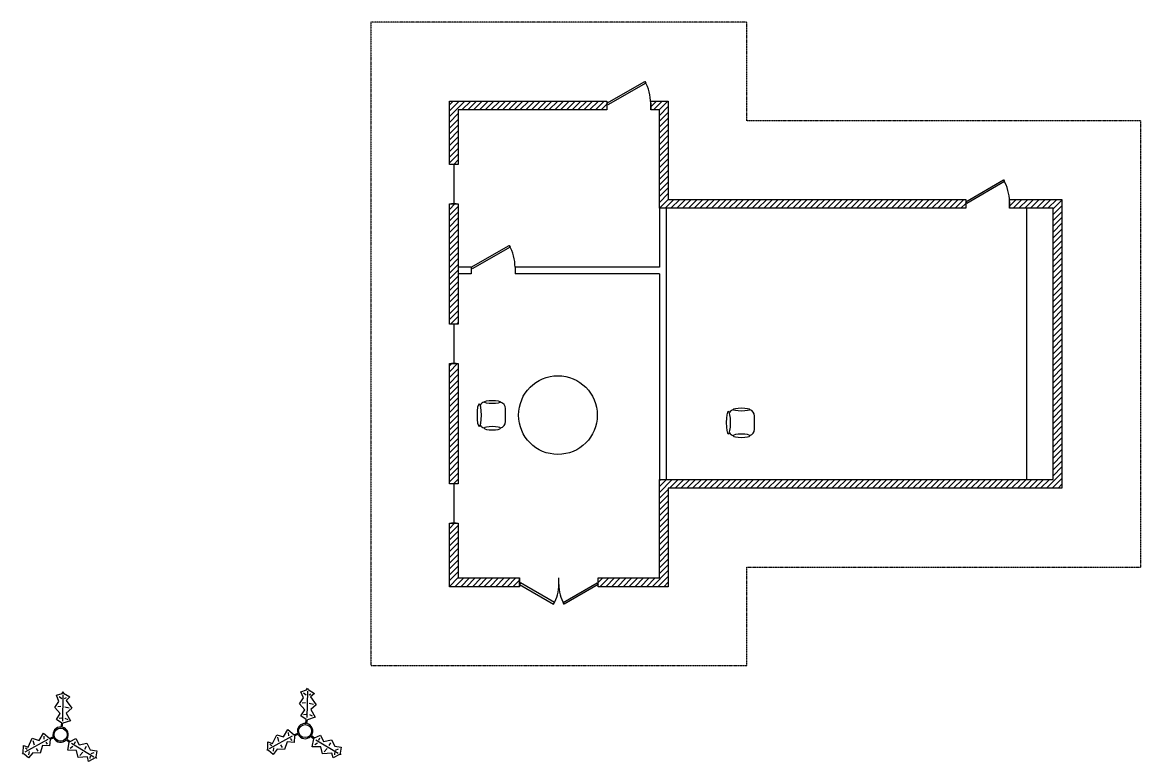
# Model space of a CAD drawing. Header units: inches. Extents: x -354 to 668, y -463 to 213.
import ezdxf

# ---------------------------------------------------------------- set-up
doc = ezdxf.new("R2010")
doc.units = ezdxf.units.IN
doc.header["$MEASUREMENT"] = 0
doc.linetypes.add('HIDDEN', pattern=[0.375, 0.25, -0.125])
for name, color, linetype in [('Chair', 6, 'Continuous'), ('Door', 2, 'Continuous'), ('Footing', 8, 'HIDDEN'), ('Plant', 1, 'Continuous'), ('Wall-Exterior', 7, 'Continuous'), ('Wall-Hatch', 8, 'Continuous'), ('Wall-Interior', 5, 'Continuous'), ('Window', 30, 'Continuous')]:
    doc.layers.add(name, color=color, linetype=linetype)

# ---------------------------------------------------------------- blocks, each defined once
blk = doc.blocks.new('*U6')
for p, q in [((0, 0), (0, -6)), ((40, 0), (40, -6))]:
    blk.add_line(p, q)
blk.add_lwpolyline([(0, 0), (34.6, 20), (35.5, 18.5), (0.9, -1.5)], close=True)
blk.add_arc((0, 0), 40, 0, 30)
blk = doc.blocks.new('*U8')
for p, q in [((0, 0), (0, -6)), ((36, 0), (36, -6))]:
    blk.add_line(p, q)
blk.add_lwpolyline([(0, 0), (31.2, 18), (32.1, 16.5), (0.9, -1.5)], close=True)
blk.add_arc((0, 0), 36, 0, 30)
blk = doc.blocks.new('*U7')
for p, q in [((0, 0), (0, 6)), ((36, 0), (36, 6))]:
    blk.add_line(p, q)
blk.add_lwpolyline([(0, 0), (31.2, -18), (32.1, -16.5), (0.9, 1.5)], close=True)
blk.add_arc((0, 0), 36, 330, 0)
blk = doc.blocks.new('Window - Imperial')
for p, q in [((0, 4), (0, 0)), ((0, 2), (36, 2)), ((36, 4), (36, 0))]:
    blk.add_line(p, q)
blk = doc.blocks.new('CHAIR')
at = {"layer": 'Chair'}
for points in [[(-7.5, 11.8, 0.340834), (-12, 6), (-12, -6, 0.340834), (-7.5, -11.8)], [(11.1, 9.2, 0.191021), (7.5, 11.8)], [(7.5, -11.8, 0.191021), (11.1, -9.2, 0.191021)]]:
    blk.add_lwpolyline(points, format="xyb", dxfattribs=at)
at = {"layer": 'Chair', "extrusion": (0, 0, -1)}
for centre, major_axis in [((0, 12), (7.59, 0)), ((12, 0), (0, 10.3))]:
    blk.add_ellipse(centre, major_axis=major_axis, ratio=0.193794, dxfattribs=at)
at = {"layer": 'Chair'}
blk.add_ellipse((0, -12), major_axis=(7.59, 0), ratio=0.193794, dxfattribs=at)
blk = doc.blocks.new('Plant')
for p, q in [((1.1, 32.8), (-1.3, 34.6)), ((1.9, 12.4), (2.4, 36.4)), ((3.6, 33.1), (5.4, 34)), ((0.3, 25.7), (-2.6, 25.6)), ((3.7, 25.6), (7.7, 24.5)), ((1, 15.1), (-1.4, 14.9)), ((3.9, 15.1), (6.5, 13.9)), ((-11.7, -4.5), (-32.7, -16.1)), ((-24, -9.6), (-25, -5.6)), ((-15, -4.2), (-15.2, -1.3)), ((-13.5, -6.7), (-12.2, -8.7)), ((9.8, -7.9), (30.3, -20.2)), ((12.6, -8.4), (13.6, -6.3)), ((-30.5, -13.5), (-32.2, -12.3)), ((-28.9, -15.4), (-29.3, -18.4)), ((-22.4, -12.6), (-20.9, -15)), ((11.2, -10.9), (8.8, -12.5)), ((20.3, -16), (17.4, -18.9)), ((22.1, -13.1), (23.5, -10.6)), ((26.9, -19.7), (26.8, -21.7)), ((27.8, -17.3), (30.6, -16.2))]:
    blk.add_line(p, q)
for points in [[(1.1, 10.5), (-3.9, 13.9), (-0.3, 19.3), (-5.2, 24.8), (-1.6, 30.4), (-3.8, 36), (1.3, 37.8), (2.3, 39.1), (2.7, 38), (8.5, 34.5), (5.1, 31.4), (10.1, 24.1), (5.2, 19.7), (9.1, 12.8), (2.1, 10.4)], [(0.6, 7), (1.1, 10.5)], [(1.5, 6.8), (2.1, 10.4)], [(-9.7, -4.3), (-10.1, -10.3), (-16.5, -9.9), (-18.8, -16.9), (-25.5, -16.6), (-29.3, -21.3), (-33.4, -17.8), (-35, -17.5), (-34.2, -16.6), (-34.1, -9.9), (-29.7, -11.3), (-25.9, -3.3), (-19.7, -5.3), (-15.7, 1.5), (-10, -3.4)], [(-6.7, -2.1), (-10, -3.4)], [(-6.3, -3), (-9.7, -4.3)], [(5.1, -4.8), (7.9, -7)], [(5.8, -4), (8.6, -6.2)], [(8.6, -6.2), (14, -3.6), (16.9, -9.4), (24, -7.9), (27.1, -13.8), (33.1, -14.8), (32.1, -20.1), (32.7, -21.5), (31.5, -21.3), (25.6, -24.6), (24.6, -20.1), (15.9, -20.8), (14.4, -14.4), (6.6, -14.3), (7.9, -7)]]:
    blk.add_lwpolyline(points)
blk.add_circle((0, 0), 6)
for start, end in [(85.4445, 197.2524), (325.4445, 77.2524), (205.4445, 317.2524)]:
    blk.add_arc((0, 0), 7, start, end)

msp = doc.modelspace()

# ---------------------------------------------------------------- hatches: boundary and pattern name
at = {"layer": 'Wall-Hatch'}
h = msp.add_hatch(dxfattribs=at)
h.set_pattern_fill('ANSI31', color=256, scale=30, style=0)
h.paths.add_polyline_path([(180.4, 138.7), (180.4, 140.7), (36.4, 140.7), (36.4, 82.7), (44.4, 82.7), (44.4, 132.7), (180.4, 132.7)])
h = msp.add_hatch(dxfattribs=at)
h.set_pattern_fill('ANSI31', color=256, scale=30, style=0)
h.paths.add_polyline_path([(508.4, 50.7), (508.4, 42.7), (228.4, 42.7), (228.4, 132.7), (220.4, 132.7), (220.4, 140.7), (236.4, 140.7), (236.4, 50.7)])
h = msp.add_hatch(dxfattribs=at)
h.set_pattern_fill('ANSI31', color=256, scale=30, style=0)
h.paths.add_polyline_path([(36.4, -63.3), (36.4, 46.7), (44.4, 46.7), (44.4, -63.3)])
h = msp.add_hatch(dxfattribs=at)
h.set_pattern_fill('ANSI31', color=256, scale=30, style=0)
h.paths.add_polyline_path([(236.4, -303.3), (172.4, -303.3), (172.4, -295.3), (228.4, -295.3), (228.4, -205.3), (588.4, -205.3), (588.4, 42.7), (548.4, 42.7), (548.4, 50.7), (596.4, 50.7), (596.4, -213.3), (236.4, -213.3)])
h = msp.add_hatch(dxfattribs=at)
h.set_pattern_fill('ANSI31', color=256, scale=30, style=0)
h.paths.add_polyline_path([(44.4, -209.3), (36.4, -209.3), (36.4, -99.3), (44.4, -99.3)])
h = msp.add_hatch(dxfattribs=at)
h.set_pattern_fill('ANSI31', color=256, scale=30, style=0)
h.paths.add_polyline_path([(44.4, -245.3), (44.4, -295.3), (100.4, -295.3), (100.4, -303.3), (36.4, -303.3), (36.4, -245.3)])

# ---------------------------------------------------------------- linework, layer by layer
at = {"layer": 'Chair'}
msp.add_circle((135.6, -146.4), 36, dxfattribs=at)
at = {"layer": 'Footing'}
msp.add_lwpolyline([(-35.6, -375.3), (308.4, -375.3), (308.4, -285.3), (668.4, -285.3), (668.4, 122.7), (308.4, 122.7), (308.4, 212.7), (-35.6, 212.7), (-35.6, -375.3)], dxfattribs=at)
at = {"layer": 'Wall-Exterior'}
for points in [[(36.4, 82.7), (36.4, 140.7), (180.4, 140.7), (180.4, 132.7), (44.4, 132.7), (44.4, 82.7)], [(508.4, 50.7), (508.4, 42.7), (228.4, 42.7), (228.4, 132.7), (220.4, 132.7), (220.4, 140.7), (236.4, 140.7), (236.4, 50.7)], [(36.4, -63.3), (36.4, 46.7), (44.4, 46.7), (44.4, -63.3)], [(236.4, -303.3), (172.4, -303.3), (172.4, -295.3), (228.4, -295.3), (228.4, -205.3), (588.4, -205.3), (588.4, 42.7), (548.4, 42.7), (548.4, 50.7), (596.4, 50.7), (596.4, -213.3), (236.4, -213.3)], [(44.4, -209.3), (36.4, -209.3), (36.4, -99.3), (44.4, -99.3)], [(44.4, -245.3), (44.4, -295.3), (100.4, -295.3), (100.4, -303.3), (36.4, -303.3), (36.4, -245.3)]]:
    msp.add_lwpolyline(points, close=True, dxfattribs=at)
at = {"layer": 'Wall-Interior'}
for p, q in [((228.4, 42.7), (228.4, -11.3)), ((234.4, 42.7), (234.4, -205.3)), ((564.4, -205.3), (564.4, 42.7)), ((56.4, -11.3), (44.4, -11.3)), ((56.4, -17.3), (44.4, -17.3)), ((56.4, -11.3), (56.4, -17.3)), ((96.4, -11.3), (96.4, -17.3)), ((228.4, -11.3), (96.4, -11.3)), ((228.4, -17.3), (96.4, -17.3)), ((228.4, -17.3), (228.4, -205.3))]:
    msp.add_line(p, q, dxfattribs=at)

# ---------------------------------------------------------------- block references
at = {"layer": 'Chair', "rotation": 180}
for p in [(75.6, -146.4), (303.4, -153.3)]:
    msp.add_blockref('CHAIR', p, dxfattribs=at)
at = {"layer": 'Door'}
for name, p in [('*U6', (180.4, 138.7)), ('*U6', (508.4, 48.7)), ('*U6', (56.4, -11.3)), ('*U7', (100.4, -301.3))]:
    msp.add_blockref(name, p, dxfattribs=at)
at = {"layer": 'Door', "rotation": 180}
msp.add_blockref('*U8', (172.4, -301.3), dxfattribs=at)
at = {"layer": 'Plant'}
for p in [(-95.6, -435.3), (-319.1, -438.6)]:
    msp.add_blockref('Plant', p, dxfattribs=at)
at = {"layer": 'Window', "rotation": 270}
for p in [(38.4, 82.7), (38.4, -63.3), (38.4, -209.3)]:
    msp.add_blockref('Window - Imperial', p, dxfattribs=at)

doc.saveas('drawing.dxf')
